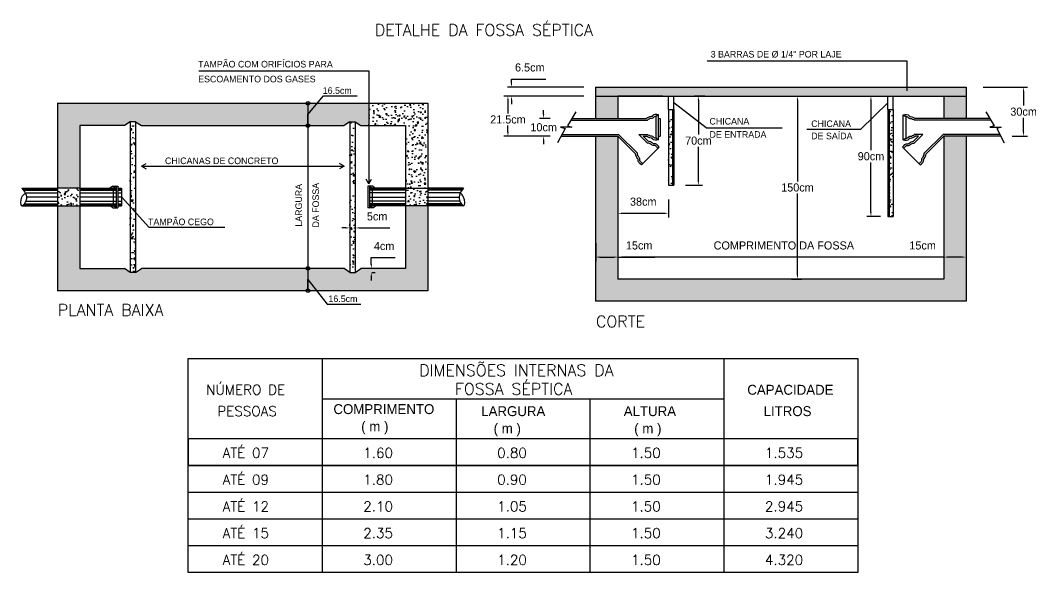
# Model space of a CAD drawing. Extents: x 2473.5 to 2536.7, y 2186.8 to 2225.
# Drawn here: x 2473.46 to 2483.49, y 2201.48 to 2206.93 of the extents above; entities that cross this region are included whole.
import ezdxf

# ---------------------------------------------------------------- set-up
doc = ezdxf.new("R2010")
doc.units = 0
doc.header["$LTSCALE"] = 7
doc.linetypes.add('DASHED', pattern=[0.75, 0.5, -0.25])
doc.layers.get('DEFPOINTS').update_dxf_attribs({"linetype": 'CONTINUOUS'})
for name, color, linetype in [('01', 1, 'CONTINUOUS'), ('02', 2, 'CONTINUOUS'), ('03', 3, 'CONTINUOUS'), ('04', 4, 'CONTINUOUS'), ('05', 5, 'CONTINUOUS'), ('COTAS', 1, 'CONTINUOUS')]:
    doc.layers.add(name, color=color, linetype=linetype)
doc.styles.add('ROMANS', font='romans.shx', dxfattribs={"height": 0.4})
doc.dimstyles.get("Standard").update_dxf_attribs({"dimtxt": 0.18, "dimasz": 0.18, "dimexe": 0.18, "dimexo": 0.0625, "dimgap": 0.09, "dimtad": 0, "dimtih": 1, "dimtoh": 1, "dimdec": 4, "dimzin": 0, "dimdsep": 46, "dimtxsty": 'Standard', "dimcen": 0.09, "dimadec": 0, "dimazin": 0, "dimtfac": 1, "dimtdec": 4, "dimtofl": 0, "dimtmove": 0, "dimatfit": 3, "dimfxl": 1, "dimtolj": 1, "dimtzin": 0, "dimarcsym": 0})
pattern_1 = [(50, (2478.04016, 2186.95941), (0.12626797, -0.011047), [0.01320316, -0.1452347]), (355, (2478.04016, 2186.95941), (-0.0244261, 0.1324175), [0.0105625, -0.1161878]), (100.4514, (2478.05069, 2186.95849), (0.101842, 0.1213704), [0.01122096, -0.1234305]), (46.1842, (2478.04016, 2186.99462), (0.1878793, -0.0291383), [0.0198047, -0.217852]), (96.6356, (2478.05582, 2186.99219), (0.16454, 0.1714857), [0.0168314, -0.1851457]), (351.1842, (2478.04016, 2186.99462), (0.1645398, 0.1714859), [0.0158438, -0.1742817]), (21, (2478.05777, 2186.98582), (0.10508075, -0.07087786), [0.01320316, -0.1452347]), (326, (2478.05777, 2186.98582), (0.0428337, 0.1276569), [0.0105625, -0.1161878]), (71.4514, (2478.06653, 2186.97991), (0.1479145, 0.0567789), [0.01122096, -0.1234305]), (37.5, (2478.040164, 2186.95941), (0.00214065, 0.05860332), [0, -0.11477943, 0, -0.1179482, 0, -0.11662787]), (7.5, (2478.040164, 2186.95941), (0.0463113, 0.06943305), [0, -0.06724807, 0, -0.1121388, 0, -0.04445062]), (327.5, (2478.000907, 2186.95941), (0.09397521, -0.00397061), [0, -0.04401052, 0, -0.13731282, 0, -0.18220354]), (317.5, (2477.9833, 2186.95941), (0.1026653, 0.0176227), [0, -0.05721367, 0, -0.0911898, 0, -0.12939092])]
pattern_2 = [(50, (2478.38548, 2187.1432), (0.12626797, -0.011047), [0.01320316, -0.1452347]), (355, (2478.38548, 2187.1432), (-0.0244261, 0.1324175), [0.0105625, -0.1161878]), (100.4514, (2478.396, 2187.14228), (0.101842, 0.1213704), [0.01122096, -0.1234305]), (46.1842, (2478.38548, 2187.1784), (0.1878793, -0.0291383), [0.0198047, -0.217852]), (96.6356, (2478.40114, 2187.17598), (0.16454, 0.1714857), [0.0168314, -0.1851457]), (351.1842, (2478.38548, 2187.1784), (0.1645398, 0.1714859), [0.0158438, -0.1742817]), (21, (2478.40309, 2187.1696), (0.10508075, -0.07087786), [0.01320316, -0.1452347]), (326, (2478.40309, 2187.1696), (0.0428337, 0.1276569), [0.0105625, -0.1161878]), (71.4514, (2478.41184, 2187.1637), (0.1479145, 0.0567789), [0.01122096, -0.1234305]), (37.5, (2478.385483, 2187.143197), (0.00214065, 0.05860332), [0, -0.11477943, 0, -0.1179482, 0, -0.11662787]), (7.5, (2478.385483, 2187.143197), (0.0463113, 0.06943305), [0, -0.06724807, 0, -0.1121388, 0, -0.04445062]), (327.5, (2478.346226, 2187.143197), (0.09397521, -0.00397061), [0, -0.04401052, 0, -0.13731282, 0, -0.18220354]), (317.5, (2478.32862, 2187.1432), (0.1026653, 0.0176227), [0, -0.05721367, 0, -0.0911898, 0, -0.12939092])]
pattern_3 = [(50, (2376.62564, 2293.21461), (0.12626797, -0.011047016), [0.01320316, -0.14523471]), (355, (2376.62564, 2293.21461), (-0.02442607, 0.13241746), [0.01056252, -0.11618777]), (100.4514, (2376.63617, 2293.21369), (0.10184199, 0.12137037), [0.01122096, -0.12343051]), (46.1842, (2376.62564, 2293.24982), (0.18787933, -0.02913831), [0.01980473, -0.21785206]), (96.6356, (2376.6413, 2293.2474), (0.16453996, 0.17148573), [0.01683143, -0.18514574]), (351.1842, (2376.62564, 2293.24982), (0.16453983, 0.17148586), [0.0158438, -0.17428165]), (21, (2376.64325, 2293.24102), (0.105080754, -0.07087786), [0.01320316, -0.14523471]), (326, (2376.64325, 2293.24102), (0.04283374, 0.12765692), [0.01056252, -0.11618777]), (71.4514, (2376.652, 2293.23511), (0.14791453, 0.05677894), [0.01122096, -0.12343051]), (37.5, (2376.625643, 2293.214613), (0.002140646, 0.058603324), [0, -0.11477943, 0, -0.11794819, 0, -0.116627873]), (7.5, (2376.62564, 2293.21461), (0.046311306, 0.069433055), [0, -0.06724807, 0, -0.1121388, 0, -0.044450623]), (327.5, (2376.586385, 2293.214613), (0.093975208, -0.003970606), [0, -0.04401052, 0, -0.137312816, 0, -0.182203544]), (317.5, (2376.56878, 2293.21461), (0.1026653, 0.01762269), [0, -0.057213673, 0, -0.091189793, 0, -0.129390923])]

# ---------------------------------------------------------------- blocks, each defined once
blk = doc.blocks.new('*D27')
at = {"layer": 'COTAS', "color": 240, "lineweight": -2}
for p, q in [((2479.352, 2204.732), (2479.352, 2204.554)), ((2482.565, 2204.732), (2482.565, 2204.554)), ((2482.525, 2204.594), (2479.392, 2204.594))]:
    blk.add_line(p, q, dxfattribs=at)
at = {"layer": 'COTAS', "color": 240}
for points in [[(2479.392, 2204.6), (2479.392, 2204.587), (2479.352, 2204.594)], [(2482.525, 2204.6), (2482.525, 2204.587), (2482.565, 2204.594)]]:
    blk.add_solid(points, dxfattribs=at)
at = {"layer": 'DEFPOINTS', "color": 0}
for p in [(2479.352, 2204.772), (2482.565, 2204.772), (2479.352, 2204.594)]:
    blk.add_point(p, dxfattribs=at)
at = {"layer": 'COTAS', "color": 2, "insert": (2480.958, 2204.708), "char_height": 0.08, "attachment_point": 5}
blk.add_mtext('\\A1;  COMPRIMENTO DA FOSSA', dxfattribs=at)
blk = doc.blocks.new('*D28')
at = {"layer": 'COTAS', "color": 240, "lineweight": -2}
for p, q in [((2481.063, 2206.182), (2481.162, 2206.182)), ((2481.122, 2206.142), (2481.122, 2205.34)), ((2481.122, 2204.417), (2481.122, 2205.22)), ((2481.063, 2204.377), (2481.162, 2204.377))]:
    blk.add_line(p, q, dxfattribs=at)
at = {"layer": 'COTAS', "color": 240}
for points in [[(2481.115, 2206.142), (2481.128, 2206.142), (2481.122, 2206.182)], [(2481.115, 2204.417), (2481.128, 2204.417), (2481.122, 2204.377)]]:
    blk.add_solid(points, dxfattribs=at)
at = {"layer": 'DEFPOINTS', "color": 0}
for p in [(2481.023, 2206.182), (2481.122, 2206.182), (2481.023, 2204.377)]:
    blk.add_point(p, dxfattribs=at)
at = {"layer": 'COTAS', "color": 2, "insert": (2481.122, 2205.28), "char_height": 0.08, "attachment_point": 5}
blk.add_mtext('\\A1;150cm', dxfattribs=at)
blk = doc.blocks.new('*D29')
at = {"layer": 'COTAS', "color": 240, "lineweight": -2}
for p, q in [((2479.016, 2206.182), (2478.227, 2206.182)), ((2478.267, 2206.142), (2478.267, 2206.011)), ((2478.267, 2205.826), (2478.267, 2205.891)), ((2478.593, 2205.786), (2478.227, 2205.786))]:
    blk.add_line(p, q, dxfattribs=at)
at = {"layer": 'COTAS', "color": 240}
for points in [[(2478.26, 2206.142), (2478.274, 2206.142), (2478.267, 2206.182)], [(2478.26, 2205.826), (2478.274, 2205.826), (2478.267, 2205.786)]]:
    blk.add_solid(points, dxfattribs=at)
at = {"layer": 'DEFPOINTS', "color": 0}
for p in [(2479.056, 2206.182), (2478.267, 2205.786), (2478.633, 2205.786)]:
    blk.add_point(p, dxfattribs=at)
at = {"layer": 'COTAS', "color": 2, "insert": (2478.267, 2205.951), "char_height": 0.08, "attachment_point": 5}
blk.add_mtext('\\A1;21.5cm', dxfattribs=at)
blk = doc.blocks.new('*D30')
at = {"layer": 'COTAS', "color": 240, "lineweight": -2}
for p, q in [((2478.683, 2205.962), (2478.579, 2205.962)), ((2478.619, 2206.002), (2478.619, 2206.042)), ((2478.683, 2205.786), (2478.579, 2205.786)), ((2478.619, 2205.746), (2478.619, 2205.706))]:
    blk.add_line(p, q, dxfattribs=at)
at = {"layer": 'COTAS', "color": 240}
for points in [[(2478.612, 2206.002), (2478.625, 2206.002), (2478.619, 2205.962)], [(2478.612, 2205.746), (2478.625, 2205.746), (2478.619, 2205.786)]]:
    blk.add_solid(points, dxfattribs=at)
at = {"layer": 'DEFPOINTS', "color": 0}
for p in [(2478.723, 2205.962), (2478.619, 2205.786), (2478.723, 2205.786)]:
    blk.add_point(p, dxfattribs=at)
at = {"layer": 'COTAS', "color": 2, "insert": (2478.619, 2205.874), "char_height": 0.08, "attachment_point": 5}
blk.add_mtext('\\A1;10cm', dxfattribs=at)
blk = doc.blocks.new('*D31')
at = {"layer": 'COTAS', "color": 240, "lineweight": -2}
for p, q in [((2479.016, 2206.27), (2478.262, 2206.27)), ((2478.302, 2206.31), (2478.302, 2206.35)), ((2478.302, 2206.35), (2478.642, 2206.35)), ((2478.967, 2206.182), (2478.262, 2206.182)), ((2478.302, 2206.142), (2478.302, 2206.102))]:
    blk.add_line(p, q, dxfattribs=at)
at = {"layer": 'COTAS', "color": 240}
for points in [[(2478.295, 2206.31), (2478.308, 2206.31), (2478.302, 2206.27)], [(2478.295, 2206.142), (2478.308, 2206.142), (2478.302, 2206.182)]]:
    blk.add_solid(points, dxfattribs=at)
at = {"layer": 'DEFPOINTS', "color": 0}
for p in [(2479.056, 2206.27), (2478.302, 2206.182), (2479.007, 2206.182)]:
    blk.add_point(p, dxfattribs=at)
at = {"layer": 'COTAS', "color": 2, "insert": (2478.482, 2206.464), "char_height": 0.08, "attachment_point": 5}
blk.add_mtext('\\A1;6.5cm', dxfattribs=at)
blk = doc.blocks.new('*D32')
at = {"layer": 'COTAS', "color": 240, "lineweight": -2}
for p, q in [((2480.208, 2206.182), (2480.105, 2206.182)), ((2480.145, 2206.142), (2480.145, 2205.802)), ((2480.145, 2205.342), (2480.145, 2205.682)), ((2480.019, 2205.302), (2480.185, 2205.302))]:
    blk.add_line(p, q, dxfattribs=at)
at = {"layer": 'COTAS', "color": 240}
for points in [[(2480.138, 2206.142), (2480.151, 2206.142), (2480.145, 2206.182)], [(2480.138, 2205.342), (2480.151, 2205.342), (2480.145, 2205.302)]]:
    blk.add_solid(points, dxfattribs=at)
at = {"layer": 'DEFPOINTS', "color": 0}
for p in [(2480.248, 2206.182), (2479.979, 2205.302), (2480.145, 2205.302)]:
    blk.add_point(p, dxfattribs=at)
at = {"layer": 'COTAS', "color": 2, "insert": (2480.145, 2205.742), "char_height": 0.08, "attachment_point": 5}
blk.add_mtext('\\A1;70cm', dxfattribs=at)
blk = doc.blocks.new('*D33')
at = {"layer": 'COTAS', "color": 240, "lineweight": -2}
for p, q in [((2479.352, 2205.163), (2479.352, 2204.985)), ((2479.849, 2205.163), (2479.849, 2204.985)), ((2479.809, 2205.025), (2479.392, 2205.025))]:
    blk.add_line(p, q, dxfattribs=at)
at = {"layer": 'COTAS', "color": 240}
for points in [[(2479.392, 2205.032), (2479.392, 2205.019), (2479.352, 2205.025)], [(2479.809, 2205.032), (2479.809, 2205.019), (2479.849, 2205.025)]]:
    blk.add_solid(points, dxfattribs=at)
at = {"layer": 'DEFPOINTS', "color": 0}
for p in [(2479.352, 2205.203), (2479.849, 2205.203), (2479.352, 2205.025)]:
    blk.add_point(p, dxfattribs=at)
at = {"layer": 'COTAS', "color": 2, "insert": (2479.601, 2205.14), "char_height": 0.08, "attachment_point": 5}
blk.add_mtext('\\A1;38cm', dxfattribs=at)
blk = doc.blocks.new('*D34')
at = {"layer": 'COTAS', "color": 240, "lineweight": -2}
for p, q in [((2481.783, 2206.182), (2481.887, 2206.182)), ((2481.847, 2206.142), (2481.847, 2205.648)), ((2481.847, 2205.034), (2481.847, 2205.528)), ((2481.94, 2204.994), (2481.807, 2204.994))]:
    blk.add_line(p, q, dxfattribs=at)
at = {"layer": 'COTAS', "color": 240}
for points in [[(2481.84, 2206.142), (2481.853, 2206.142), (2481.847, 2206.182)], [(2481.84, 2205.034), (2481.853, 2205.034), (2481.847, 2204.994)]]:
    blk.add_solid(points, dxfattribs=at)
at = {"layer": 'DEFPOINTS', "color": 0}
for p in [(2481.743, 2206.182), (2481.847, 2204.994), (2481.98, 2204.994)]:
    blk.add_point(p, dxfattribs=at)
at = {"layer": 'COTAS', "color": 2, "insert": (2481.847, 2205.588), "char_height": 0.08, "attachment_point": 5}
blk.add_mtext('\\A1;90cm', dxfattribs=at)
blk = doc.blocks.new('*D35')
at = {"layer": 'COTAS', "color": 240, "lineweight": -2}
for p, q in [((2482.565, 2204.732), (2482.565, 2204.554)), ((2482.785, 2204.732), (2482.785, 2204.554)), ((2482.565, 2204.594), (2482.203, 2204.594)), ((2482.745, 2204.594), (2482.605, 2204.594))]:
    blk.add_line(p, q, dxfattribs=at)
at = {"layer": 'COTAS', "color": 240}
for points in [[(2482.605, 2204.6), (2482.605, 2204.587), (2482.565, 2204.594)], [(2482.745, 2204.6), (2482.745, 2204.587), (2482.785, 2204.594)]]:
    blk.add_solid(points, dxfattribs=at)
at = {"layer": 'DEFPOINTS', "color": 0}
for p in [(2482.565, 2204.772), (2482.785, 2204.772), (2482.565, 2204.594)]:
    blk.add_point(p, dxfattribs=at)
at = {"layer": 'COTAS', "color": 2, "insert": (2482.356, 2204.708), "char_height": 0.08, "attachment_point": 5}
blk.add_mtext('\\A1;15cm', dxfattribs=at)
blk = doc.blocks.new('*D36')
at = {"layer": 'COTAS', "color": 240, "lineweight": -2}
for p, q in [((2476.919, 2204.522), (2476.919, 2204.588)), ((2476.919, 2204.588), (2477.153, 2204.588)), ((2476.9, 2204.482), (2476.879, 2204.482)), ((2476.919, 2204.403), (2476.919, 2204.363)), ((2476.924, 2204.443), (2476.959, 2204.443))]:
    blk.add_line(p, q, dxfattribs=at)
at = {"layer": 'COTAS', "color": 240}
for points in [[(2476.913, 2204.522), (2476.926, 2204.522), (2476.919, 2204.482)], [(2476.913, 2204.403), (2476.926, 2204.403), (2476.919, 2204.443)]]:
    blk.add_solid(points, dxfattribs=at)
at = {"layer": 'DEFPOINTS', "color": 0}
for p in [(2476.94, 2204.482), (2476.884, 2204.443), (2476.919, 2204.443)]:
    blk.add_point(p, dxfattribs=at)
at = {"layer": 'COTAS', "color": 2, "insert": (2477.046, 2204.702), "char_height": 0.08, "attachment_point": 5}
blk.add_mtext('\\A1;4cm', dxfattribs=at)
blk = doc.blocks.new('*D37')
at = {"layer": 'COTAS', "color": 240, "lineweight": -2}
for p, q in [((2476.668, 2204.881), (2476.628, 2204.881)), ((2476.708, 2204.901), (2476.708, 2204.921)), ((2476.761, 2204.901), (2476.761, 2204.921)), ((2476.801, 2204.881), (2477.103, 2204.881))]:
    blk.add_line(p, q, dxfattribs=at)
at = {"layer": 'COTAS', "color": 240}
for points in [[(2476.668, 2204.888), (2476.668, 2204.875), (2476.708, 2204.881)], [(2476.801, 2204.888), (2476.801, 2204.875), (2476.761, 2204.881)]]:
    blk.add_solid(points, dxfattribs=at)
at = {"layer": 'DEFPOINTS', "color": 0}
for p in [(2476.708, 2204.861), (2476.761, 2204.881), (2476.761, 2204.861)]:
    blk.add_point(p, dxfattribs=at)
at = {"layer": 'COTAS', "color": 2, "insert": (2476.977, 2204.995), "char_height": 0.08, "attachment_point": 5}
blk.add_mtext('\\A1;5cm', dxfattribs=at)
blk = doc.blocks.new('*D38')
at = {"layer": 'COTAS', "color": 240, "lineweight": -2}
for p, q in [((2482.953, 2206.27), (2483.392, 2206.27)), ((2483.352, 2206.23), (2483.352, 2206.088)), ((2483.352, 2205.826), (2483.352, 2205.968)), ((2483.24, 2205.786), (2483.392, 2205.786))]:
    blk.add_line(p, q, dxfattribs=at)
at = {"layer": 'COTAS', "color": 240}
for points in [[(2483.345, 2206.23), (2483.358, 2206.23), (2483.352, 2206.27)], [(2483.345, 2205.826), (2483.358, 2205.826), (2483.352, 2205.786)]]:
    blk.add_solid(points, dxfattribs=at)
at = {"layer": 'DEFPOINTS', "color": 0}
for p in [(2482.913, 2206.27), (2483.2, 2205.786), (2483.352, 2205.786)]:
    blk.add_point(p, dxfattribs=at)
at = {"layer": 'COTAS', "color": 2, "insert": (2483.352, 2206.028), "char_height": 0.08, "attachment_point": 5}
blk.add_mtext('\\A1;30cm', dxfattribs=at)
blk = doc.blocks.new('*D39')
at = {"layer": 'COTAS', "color": 240, "lineweight": -2}
for p, q in [((2479.132, 2204.732), (2479.132, 2204.554)), ((2479.352, 2204.732), (2479.352, 2204.554)), ((2479.172, 2204.594), (2479.312, 2204.594)), ((2479.352, 2204.594), (2479.714, 2204.594))]:
    blk.add_line(p, q, dxfattribs=at)
at = {"layer": 'COTAS', "color": 240}
for points in [[(2479.172, 2204.6), (2479.172, 2204.587), (2479.132, 2204.594)], [(2479.312, 2204.6), (2479.312, 2204.587), (2479.352, 2204.594)]]:
    blk.add_solid(points, dxfattribs=at)
at = {"layer": 'DEFPOINTS', "color": 0}
for p in [(2479.132, 2204.772), (2479.352, 2204.772), (2479.352, 2204.594)]:
    blk.add_point(p, dxfattribs=at)
at = {"layer": 'COTAS', "color": 2, "insert": (2479.561, 2204.708), "char_height": 0.08, "attachment_point": 5}
blk.add_mtext('\\A1;15cm', dxfattribs=at)

msp = doc.modelspace()

# ---------------------------------------------------------------- hatches: boundary and pattern name
at = {"layer": '02'}
h = msp.add_hatch(dxfattribs=at)
h.set_pattern_fill('AR-CONC', color=256, scale=0.017604, style=0)
h.set_pattern_definition(pattern_1)
h.paths.add_polyline_path([(2479.1319, 2206.26982), (2479.1319, 2206.1818), (2482.78477, 2206.1818), (2482.78477, 2206.26982)])
h = msp.add_hatch(dxfattribs=at)
h.set_pattern_fill('AR-CONC', color=256, scale=0.017604, style=0)
h.set_pattern_definition(pattern_1)
h.paths.add_polyline_path([(2479.35195, 2205.78503), (2479.35127, 2205.78571), (2479.1319, 2205.78571), (2479.1319, 2204.15732), (2482.78477, 2204.15732), (2482.78477, 2205.78571), (2482.5654, 2205.78571), (2482.56472, 2205.78503), (2482.56472, 2204.37737), (2479.35195, 2204.37737)])
h.paths.add_polyline_path([(2479.1319, 2206.1818), (2479.1319, 2205.96175), (2479.35195, 2205.96175), (2479.35195, 2206.1818)])
h.paths.add_polyline_path([(2482.78477, 2205.96175), (2482.78477, 2206.1818), (2482.56472, 2206.1818), (2482.56472, 2205.96175)])
h = msp.add_hatch(dxfattribs=at)
h.set_pattern_fill('AR-CONC', color=256, scale=0.017604, style=0)
h.set_pattern_definition(pattern_2)
h.paths.add_polyline_path([(2476.65141, 2205.89051), (2476.70777, 2205.92955), (2476.76058, 2205.92955), (2476.81694, 2205.89051), (2476.89366, 2205.89051), (2476.89366, 2206.11057), (2473.82508, 2206.11057), (2473.82508, 2205.27437), (2474.04513, 2205.27437), (2474.04513, 2205.89051), (2474.4861, 2205.89051), (2474.54245, 2205.92955), (2474.59526, 2205.92955), (2474.65162, 2205.89051)])
h.paths.add_polyline_path([(2476.26627, 2205.59376), (2476.26627, 2205.95758), (2476.3719, 2205.95758), (2476.3719, 2205.59376)], flags=25)
h = msp.add_hatch(dxfattribs=at)
h.set_pattern_fill('AR-CONC', color=256, scale=0.017604, style=0)
h.set_pattern_definition(pattern_3)
h.paths.add_polyline_path([(2477.47795, 2206.11057), (2476.89366, 2206.11057), (2476.89366, 2205.89051), (2477.2579, 2205.89051), (2477.2579, 2205.27437), (2477.47795, 2205.27437)])
h.paths.add_polyline_path([(2477.2579, 2205.27437), (2477.2579, 2205.09832), (2477.47795, 2205.09832), (2477.47795, 2205.27437)])
h = msp.add_hatch(dxfattribs=at)
h.set_pattern_fill('AR-CONC', color=256, scale=0.017604, style=0)
h.set_pattern_definition(pattern_1)
h.paths.add_polyline_path([(2482.0674, 2206.04977), (2482.02779, 2206.04977), (2482.02779, 2204.99352), (2482.0674, 2204.99352)])
h = msp.add_hatch(dxfattribs=at)
h.set_pattern_fill('AR-CONC', color=256, scale=0.017604, style=0)
h.set_pattern_definition(pattern_2)
h.paths.add_polyline_path([(2474.04513, 2205.27437), (2473.82508, 2205.27437), (2473.82508, 2205.09832), (2474.04513, 2205.09832)])
h = msp.add_hatch(dxfattribs=at)
h.set_pattern_fill('AR-CONC', color=256, scale=0.017604, style=0)
h.set_pattern_definition(pattern_2)
h.paths.add_polyline_path([(2474.65162, 2204.48218), (2474.59526, 2204.44314), (2474.54245, 2204.44314), (2474.4861, 2204.48218), (2474.04513, 2204.48218), (2474.04513, 2205.09832), (2473.82508, 2205.09832), (2473.82508, 2204.26212), (2477.47795, 2204.26212), (2477.47795, 2205.09832), (2477.2579, 2205.09832), (2477.2579, 2204.48218), (2476.81694, 2204.48218), (2476.76058, 2204.44314), (2476.70777, 2204.44314), (2476.65141, 2204.48218)])
at = {"layer": '03'}
h = msp.add_hatch(dxfattribs=at)
h.set_pattern_fill('AR-CONC', color=256, scale=0.017604, style=0)
h.set_pattern_definition([(50, (2381.93246, 2296.08802), (0.12626797, -0.011047016), [0.01320316, -0.14523471]), (355, (2381.93246, 2296.08802), (-0.02442607, 0.13241746), [0.01056252, -0.11618777]), (100.4514, (2381.94298, 2296.0871), (0.10184199, 0.12137037), [0.01122096, -0.12343051]), (46.1842, (2381.93246, 2296.12322), (0.18787933, -0.02913831), [0.01980473, -0.21785206]), (96.6356, (2381.94812, 2296.1208), (0.16453996, 0.17148573), [0.01683143, -0.18514574]), (351.1842, (2381.93246, 2296.12322), (0.16453983, 0.17148586), [0.0158438, -0.17428165]), (21, (2381.95006, 2296.11442), (0.105080754, -0.07087786), [0.01320316, -0.14523471]), (326, (2381.95006, 2296.11442), (0.04283374, 0.12765692), [0.01056252, -0.11618777]), (71.4514, (2381.95882, 2296.10852), (0.14791453, 0.05677894), [0.01122096, -0.12343051]), (37.5, (2381.93246, 2296.088016), (0.002140646, 0.058603324), [0, -0.11477943, 0, -0.11794819, 0, -0.116627873]), (7.5, (2381.93246, 2296.088016), (0.046311306, 0.069433055), [0, -0.06724807, 0, -0.1121388, 0, -0.044450623]), (327.5, (2381.893203, 2296.088016), (0.093975208, -0.003970606), [0, -0.04401052, 0, -0.137312816, 0, -0.182203544]), (317.5, (2381.8756, 2296.088016), (0.1026653, 0.01762269), [0, -0.057213673, 0, -0.091189793, 0, -0.12939092])])
h.paths.add_polyline_path([(2479.88888, 2206.04977), (2479.84927, 2206.04977), (2479.84927, 2205.30159), (2479.88888, 2205.30159)])
h = msp.add_hatch(dxfattribs=at)
h.set_pattern_fill('AR-CONC', color=256, scale=0.017604, style=0)
h.set_pattern_definition([(50, (2369.29285, 2286.84098), (0.12626797, -0.011047016), [0.01320316, -0.14523471]), (355, (2369.29285, 2286.84098), (-0.02442607, 0.13241746), [0.01056252, -0.11618777]), (100.4514, (2369.30337, 2286.84006), (0.10184199, 0.12137037), [0.01122096, -0.12343051]), (46.1842, (2369.29285, 2286.87619), (0.18787933, -0.02913831), [0.01980473, -0.21785206]), (96.6356, (2369.3085, 2286.87376), (0.16453996, 0.17148573), [0.01683143, -0.18514574]), (351.1842, (2369.29285, 2286.8762), (0.16453983, 0.17148586), [0.0158438, -0.17428165]), (21, (2369.31045, 2286.86739), (0.105080754, -0.07087786), [0.01320316, -0.14523471]), (326, (2369.31045, 2286.86739), (0.04283374, 0.12765692), [0.01056252, -0.11618777]), (71.4514, (2369.31921, 2286.86148), (0.14791453, 0.05677894), [0.01122096, -0.12343051]), (37.5, (2369.29285, 2286.84098), (0.002140646, 0.058603324), [0, -0.11477943, 0, -0.11794819, 0, -0.116627873]), (7.5, (2369.29285, 2286.84098), (0.046311306, 0.069433055), [0, -0.06724807, 0, -0.1121388, 0, -0.044450623]), (327.5, (2369.25359, 2286.84098), (0.093975208, -0.003970606), [0, -0.04401052, 0, -0.137312816, 0, -0.182203544]), (317.5, (2369.23599, 2286.84098), (0.1026653, 0.01762269), [0, -0.057213673, 0, -0.091189793, 0, -0.129390923])])
h.paths.add_polyline_path([(2474.59526, 2205.92955), (2474.54245, 2205.92955), (2474.54245, 2205.09139), (2474.59526, 2205.03249)])
h.paths.add_polyline_path([(2476.76058, 2205.92955), (2476.70777, 2205.92955), (2476.70777, 2204.44314), (2476.76058, 2204.44314)])
h = msp.add_hatch(dxfattribs=at)
h.set_pattern_fill('AR-CONC', color=256, scale=0.017604, style=0)
h.set_pattern_definition(pattern_3)
h.paths.add_polyline_path([(2474.54245, 2204.44314), (2474.59526, 2204.44314), (2474.59526, 2205.03249), (2474.54245, 2205.09139)])

# ---------------------------------------------------------------- linework, layer by layer
at = {"layer": '01'}
for p, q in [((2476.29418, 2206.11057), (2476.29418, 2205.89051)), ((2476.29418, 2206.11057), (2476.29418, 2206.00054)), ((2476.29418, 2205.89051), (2476.29418, 2206.00054)), ((2473.48002, 2205.26556), (2473.82508, 2205.26556)), ((2474.04513, 2205.26556), (2474.40162, 2205.26556)), ((2474.41922, 2205.26556), (2474.45443, 2205.26556)), ((2477.2579, 2205.26556), (2476.90142, 2205.26556)), ((2477.82301, 2205.26556), (2477.47795, 2205.26556)), ((2473.48952, 2205.25322), (2473.82508, 2205.25322)), ((2473.50684, 2205.22627), (2473.82508, 2205.22627)), ((2473.82508, 2205.18635), (2473.51858, 2205.18635)), ((2473.82508, 2205.18635), (2473.51858, 2205.18635)), ((2474.04513, 2205.25322), (2474.40162, 2205.25322)), ((2474.04513, 2205.22627), (2474.40162, 2205.22627)), ((2474.37521, 2205.18635), (2474.04513, 2205.18635)), ((2474.40162, 2205.18635), (2474.04513, 2205.18635)), ((2474.41922, 2205.25322), (2474.45443, 2205.25322)), ((2474.41922, 2205.22627), (2474.45443, 2205.22627)), ((2474.45443, 2205.18635), (2474.41922, 2205.18635)), ((2474.45443, 2205.18635), (2474.41922, 2205.18635)), ((2477.2579, 2205.25322), (2476.90142, 2205.25322)), ((2477.2579, 2205.22627), (2476.90142, 2205.22627)), ((2476.90142, 2205.18635), (2477.2579, 2205.18635)), ((2476.92782, 2205.18635), (2477.2579, 2205.18635)), ((2477.81351, 2205.25322), (2477.47795, 2205.25322)), ((2477.7962, 2205.22627), (2477.47795, 2205.22627)), ((2477.47795, 2205.18635), (2477.78445, 2205.18635)), ((2477.47795, 2205.18635), (2477.78445, 2205.18635)), ((2473.48819, 2205.10713), (2473.82508, 2205.10713)), ((2473.49773, 2205.11947), (2473.82508, 2205.11947)), ((2473.51165, 2205.14643), (2473.82508, 2205.14643)), ((2474.04513, 2205.14643), (2474.40162, 2205.14643)), ((2474.04513, 2205.11947), (2474.40162, 2205.11947)), ((2474.04513, 2205.10713), (2474.40162, 2205.10713)), ((2474.41922, 2205.14643), (2474.45443, 2205.14643)), ((2474.41922, 2205.11947), (2474.45443, 2205.11947)), ((2474.41922, 2205.10713), (2474.45443, 2205.10713)), ((2477.2579, 2205.14643), (2476.90142, 2205.14643)), ((2477.2579, 2205.11947), (2476.90142, 2205.11947)), ((2477.2579, 2205.10713), (2476.90142, 2205.10713)), ((2477.79138, 2205.14643), (2477.47795, 2205.14643)), ((2477.8053, 2205.11947), (2477.47795, 2205.11947)), ((2477.81484, 2205.10713), (2477.47795, 2205.10713)), ((2476.29418, 2204.48218), (2476.29418, 2204.37215)), ((2476.29418, 2204.48218), (2476.29418, 2204.26212)), ((2476.29418, 2204.26212), (2476.29418, 2204.37215)), ((2476.29418, 2204.37215), (2476.48403, 2204.12895)), ((2476.48403, 2204.12895), (2476.81526, 2204.12895)), ((2475.11465, 2203.593), (2481.71623, 2203.593)), ((2475.11465, 2201.4805), (2475.11465, 2203.593)), ((2476.43496, 2203.593), (2476.43496, 2201.4805)), ((2480.39591, 2203.593), (2480.39591, 2201.4805)), ((2481.71623, 2203.593), (2481.71623, 2201.4805)), ((2476.43496, 2203.19691), (2480.39591, 2203.19691)), ((2477.75528, 2203.19691), (2477.75528, 2201.4805)), ((2479.07559, 2203.19691), (2479.07559, 2201.4805)), ((2481.71623, 2202.80081), (2475.11465, 2202.80081)), ((2481.71623, 2202.53675), (2475.11465, 2202.53675)), ((2481.71623, 2202.27269), (2475.11465, 2202.27269)), ((2481.71623, 2202.00863), (2475.11465, 2202.00863)), ((2481.71623, 2201.74456), (2475.11465, 2201.74456)), ((2481.71623, 2201.4805), (2475.11465, 2201.4805))]:
    msp.add_line(p, q, dxfattribs=at)
at = {"layer": '01', "linetype": 'DASHED', "ltscale": 0.4}
for p, q in [((2474.04513, 2205.27437), (2473.82508, 2205.27437)), ((2477.2579, 2205.27437), (2477.47795, 2205.27437)), ((2473.82508, 2205.09832), (2474.04513, 2205.09832)), ((2477.47795, 2205.09832), (2477.2579, 2205.09832))]:
    msp.add_line(p, q, dxfattribs=at)
at = {"layer": '01'}
for centre in [(2476.29418, 2206.11057), (2476.29418, 2205.89051), (2476.29418, 2204.48218), (2476.29418, 2204.26212)]:
    msp.add_circle(centre, 0.0176, dxfattribs=at)
at = {"layer": '02'}
for p, q in [((2478.93608, 2206.02499), (2478.8557, 2205.88984)), ((2478.89827, 2205.96175), (2479.63337, 2205.96175)), ((2479.75245, 2205.99696), (2479.72606, 2205.97959)), ((2479.72606, 2205.97959), (2479.72635, 2205.7679)), ((2479.75245, 2205.75053), (2479.75245, 2205.99696)), ((2479.75245, 2205.96175), (2479.76935, 2205.96175)), ((2479.76935, 2205.96175), (2479.76935, 2205.78571)), ((2479.90208, 2206.04977), (2479.90208, 2205.30159)), ((2482.01459, 2206.04977), (2482.01459, 2204.99352)), ((2482.16422, 2205.99696), (2482.19061, 2205.97959)), ((2482.16422, 2205.75053), (2482.16422, 2205.99696)), ((2482.19061, 2205.97959), (2482.19032, 2205.7679)), ((2483.0184, 2205.96175), (2482.2833, 2205.96175)), ((2482.98058, 2206.02499), (2483.06096, 2205.88984)), ((2478.82959, 2205.86096), (2478.75458, 2205.72105)), ((2478.89658, 2205.87505), (2478.78575, 2205.87505)), ((2478.78575, 2205.87505), (2478.82959, 2205.86096)), ((2478.8557, 2205.88984), (2478.89658, 2205.87505)), ((2478.88774, 2205.94415), (2479.64216, 2205.94415)), ((2483.02892, 2205.94415), (2482.27451, 2205.94415)), ((2483.06096, 2205.88984), (2483.02008, 2205.87505)), ((2483.02008, 2205.87505), (2483.13092, 2205.87505)), ((2483.13092, 2205.87505), (2483.08707, 2205.86096)), ((2483.08707, 2205.86096), (2483.16209, 2205.72105)), ((2478.78925, 2205.78571), (2479.35127, 2205.78571)), ((2478.79869, 2205.80331), (2479.35856, 2205.80331)), ((2479.35127, 2205.78571), (2479.52493, 2205.61216)), ((2479.35856, 2205.80331), (2479.54349, 2205.61849)), ((2479.55815, 2205.80331), (2479.64218, 2205.80331)), ((2479.55815, 2205.80331), (2479.64263, 2205.7186)), ((2479.60057, 2205.78571), (2479.6337, 2205.78571)), ((2479.60057, 2205.78571), (2479.64899, 2205.73715)), ((2479.75245, 2205.75053), (2479.72606, 2205.7679)), ((2479.75245, 2205.78571), (2479.76935, 2205.78571)), ((2482.16422, 2205.75053), (2482.19061, 2205.7679)), ((2482.3161, 2205.78571), (2482.26768, 2205.73715)), ((2482.35852, 2205.80331), (2482.27404, 2205.7186)), ((2482.35852, 2205.80331), (2482.27449, 2205.80331)), ((2482.3161, 2205.78571), (2482.28296, 2205.78571)), ((2482.55811, 2205.80331), (2482.37318, 2205.61849)), ((2482.5654, 2205.78571), (2482.39174, 2205.61216)), ((2483.11798, 2205.80331), (2482.55811, 2205.80331)), ((2483.12742, 2205.78571), (2482.5654, 2205.78571)), ((2479.7579, 2205.6779), (2479.58387, 2205.50339)), ((2482.15876, 2205.6779), (2482.3328, 2205.50339)), ((2473.473, 2205.27437), (2473.82508, 2205.27437)), ((2474.04513, 2205.27437), (2474.40162, 2205.27437)), ((2474.36882, 2205.29197), (2474.34208, 2205.27437)), ((2474.36882, 2205.29197), (2474.40162, 2205.29197)), ((2474.40162, 2205.29197), (2474.37488, 2205.27437)), ((2474.37521, 2205.27437), (2474.37521, 2205.09832)), ((2474.40162, 2205.29197), (2474.41922, 2205.29197)), ((2474.40162, 2205.29197), (2474.40162, 2205.08072)), ((2474.41922, 2205.29197), (2474.41922, 2205.08072)), ((2474.41922, 2205.27437), (2474.45443, 2205.27437)), ((2474.45443, 2205.27437), (2474.45443, 2205.09832)), ((2476.88381, 2205.29197), (2476.88381, 2205.08072)), ((2476.90142, 2205.29197), (2476.88381, 2205.29197)), ((2476.90142, 2205.29197), (2476.90142, 2205.08072)), ((2476.90142, 2205.29197), (2476.92815, 2205.27437)), ((2476.93421, 2205.29197), (2476.90142, 2205.29197)), ((2477.2579, 2205.27437), (2476.90142, 2205.27437)), ((2476.92782, 2205.27437), (2476.92782, 2205.09832)), ((2476.93421, 2205.29197), (2476.96095, 2205.27437)), ((2477.83004, 2205.27437), (2477.47795, 2205.27437)), ((2473.473, 2205.09832), (2473.82508, 2205.09832)), ((2474.04513, 2205.09832), (2474.40162, 2205.09832)), ((2474.36882, 2205.08072), (2474.34208, 2205.09832)), ((2474.36882, 2205.08072), (2474.40162, 2205.08072)), ((2474.40162, 2205.08072), (2474.37488, 2205.09832)), ((2474.40162, 2205.08072), (2474.41922, 2205.08072)), ((2474.41922, 2205.09832), (2474.45443, 2205.09832)), ((2476.90142, 2205.08072), (2476.88381, 2205.08072)), ((2476.90142, 2205.08072), (2476.92815, 2205.09832)), ((2477.2579, 2205.09832), (2476.90142, 2205.09832)), ((2476.93421, 2205.08072), (2476.90142, 2205.08072)), ((2476.93421, 2205.08072), (2476.96095, 2205.09832)), ((2477.83004, 2205.09832), (2477.47795, 2205.09832))]:
    msp.add_line(p, q, dxfattribs=at)
for points in [[(2479.75245, 2205.99696), (2479.693, 2205.98608), (2479.68923, 2205.98101), (2479.68001, 2205.97916), (2479.63337, 2205.96175)], [(2482.16422, 2205.99696), (2482.22367, 2205.98608), (2482.22743, 2205.98101), (2482.23666, 2205.97916), (2482.2833, 2205.96175)], [(2479.75245, 2205.75053), (2479.693, 2205.76141), (2479.68923, 2205.76649), (2479.68001, 2205.76833), (2479.63337, 2205.78574)], [(2482.16422, 2205.75053), (2482.22367, 2205.76141), (2482.22743, 2205.76649), (2482.23666, 2205.76833), (2482.2833, 2205.78574)], [(2479.7579, 2205.6779), (2479.70818, 2205.71224), (2479.70193, 2205.71132), (2479.6941, 2205.71653), (2479.64881, 2205.7372)], [(2482.15876, 2205.6779), (2482.20849, 2205.71224), (2482.21474, 2205.71132), (2482.22257, 2205.71653), (2482.26786, 2205.7372)], [(2479.58406, 2205.50317), (2479.54977, 2205.55294), (2479.55071, 2205.55919), (2479.5455, 2205.56702), (2479.52488, 2205.61233)], [(2482.33261, 2205.50317), (2482.36689, 2205.55294), (2482.36596, 2205.55919), (2482.37117, 2205.56702), (2482.39179, 2205.61233)], [(2473.473, 2205.27437), (2473.51467, 2205.15514), (2473.473, 2205.09832), (2473.473, 2205.18635), (2473.50781, 2205.22431)], [(2477.83004, 2205.27437), (2477.78836, 2205.15514), (2477.83004, 2205.09832), (2477.83004, 2205.18635), (2477.79522, 2205.22431)]]:
    msp.add_spline(points, degree=3, dxfattribs=at)
for points, knots in [([(2479.72606, 2205.97948), (2479.72606, 2205.97948), (2479.72606, 2205.97948), (2479.71067, 2205.97911), (2479.70945, 2205.97885), (2479.70768, 2205.97641), (2479.70749, 2205.97468), (2479.69856, 2205.96502), (2479.69008, 2205.96227), (2479.68199, 2205.96147), (2479.68049, 2205.96159), (2479.67543, 2205.96112), (2479.6722, 2205.96045), (2479.66241, 2205.95749), (2479.65575, 2205.95418), (2479.64643, 2205.94895), (2479.64432, 2205.94774), (2479.64216, 2205.94415)], [0, 0, 0, 0, 0.0232976055, 0.0232976055, 0.0334311991, 0.0334311991, 0.0372132245, 0.0372132245, 0.0409952499, 0.0409952499, 0.0447772752, 0.0447772752, 0.0522787725, 0.0522787725, 0.067281767, 0.067281767, 0.0715399952, 0.0715399952, 0.0715399952, 0.0715399952]), ([(2482.1906, 2205.97948), (2482.1906, 2205.97948), (2482.1906, 2205.97948), (2482.20599, 2205.97911), (2482.20722, 2205.97885), (2482.20899, 2205.97641), (2482.20918, 2205.97468), (2482.21811, 2205.96502), (2482.22659, 2205.96227), (2482.23467, 2205.96147), (2482.23617, 2205.96159), (2482.24124, 2205.96112), (2482.24447, 2205.96045), (2482.25426, 2205.95749), (2482.26092, 2205.95418), (2482.27024, 2205.94895), (2482.27235, 2205.94774), (2482.27451, 2205.94415)], [0, 0, 0, 0, 0.0232976055, 0.0232976055, 0.0334311991, 0.0334311991, 0.0372132245, 0.0372132245, 0.0409952499, 0.0409952499, 0.0447772752, 0.0447772752, 0.0522787725, 0.0522787725, 0.067281767, 0.067281767, 0.0715399952, 0.0715399952, 0.0715399952, 0.0715399952]), ([(2479.72606, 2205.76801), (2479.72606, 2205.76801), (2479.72606, 2205.76801), (2479.71067, 2205.76838), (2479.70945, 2205.76864), (2479.70768, 2205.77108), (2479.70749, 2205.77282), (2479.69856, 2205.78247), (2479.69008, 2205.78522), (2479.68199, 2205.78602), (2479.68049, 2205.7859), (2479.67543, 2205.78637), (2479.6722, 2205.78704), (2479.66241, 2205.79), (2479.65575, 2205.79331), (2479.64643, 2205.79853), (2479.64433, 2205.79974), (2479.64218, 2205.80331)], [0, 0, 0, 0, 0.0232976055, 0.0232976055, 0.0334311991, 0.0334311991, 0.0372132245, 0.0372132245, 0.0409952499, 0.0409952499, 0.0447772752, 0.0447772752, 0.0522787725, 0.0522787725, 0.067281767, 0.067281767, 0.071527824, 0.071527824, 0.071527824, 0.071527824]), ([(2482.1906, 2205.76801), (2482.1906, 2205.76801), (2482.1906, 2205.76801), (2482.20599, 2205.76838), (2482.20722, 2205.76864), (2482.20899, 2205.77108), (2482.20918, 2205.77282), (2482.21811, 2205.78247), (2482.22659, 2205.78522), (2482.23467, 2205.78602), (2482.23617, 2205.7859), (2482.24124, 2205.78637), (2482.24447, 2205.78704), (2482.25426, 2205.79), (2482.26092, 2205.79331), (2482.27023, 2205.79853), (2482.27233, 2205.79974), (2482.27449, 2205.80331)], [0, 0, 0, 0, 0.0232976055, 0.0232976055, 0.0334311991, 0.0334311991, 0.0372132245, 0.0372132245, 0.0409952499, 0.0409952499, 0.0447772752, 0.0447772752, 0.0522787725, 0.0522787725, 0.067281767, 0.067281767, 0.071527824, 0.071527824, 0.071527824, 0.071527824]), ([(2479.74389, 2205.66725), (2479.73583, 2205.67785), (2479.72816, 2205.68731), (2479.71939, 2205.69387), (2479.71719, 2205.6948), (2479.71438, 2205.69534), (2479.71352, 2205.69539), (2479.71099, 2205.69484), (2479.70719, 2205.69278), (2479.69157, 2205.69501), (2479.68736, 2205.69894), (2479.68241, 2205.70328), (2479.68158, 2205.70414), (2479.67698, 2205.70789), (2479.67336, 2205.71006), (2479.66221, 2205.71528), (2479.65375, 2205.71764), (2479.64263, 2205.7186)], [0, 0, 0, 0, 0.037567109, 0.037567109, 0.055950254, 0.055950254, 0.068733108, 0.068733108, 0.075910483, 0.075910483, 0.083087857, 0.083087857, 0.090265232, 0.090265232, 0.109482767, 0.109482767, 0.14307999, 0.14307999, 0.14307999, 0.14307999]), ([(2482.17278, 2205.66725), (2482.18084, 2205.67785), (2482.18851, 2205.68731), (2482.19728, 2205.69387), (2482.19948, 2205.6948), (2482.20228, 2205.69534), (2482.20314, 2205.69539), (2482.20568, 2205.69484), (2482.20947, 2205.69278), (2482.2251, 2205.69501), (2482.22931, 2205.69894), (2482.23425, 2205.70328), (2482.23508, 2205.70414), (2482.23969, 2205.70789), (2482.24331, 2205.71006), (2482.25446, 2205.71528), (2482.26292, 2205.71764), (2482.27404, 2205.7186)], [0, 0, 0, 0, 0.037567109, 0.037567109, 0.055950254, 0.055950254, 0.068733108, 0.068733108, 0.075910483, 0.075910483, 0.083087857, 0.083087857, 0.090265232, 0.090265232, 0.109482767, 0.109482767, 0.14307999, 0.14307999, 0.14307999, 0.14307999]), ([(2479.59473, 2205.51718), (2479.58414, 2205.52525), (2479.57469, 2205.53293), (2479.56813, 2205.54171), (2479.56721, 2205.54391), (2479.56667, 2205.54671), (2479.56662, 2205.54757), (2479.56718, 2205.55011), (2479.56923, 2205.5539), (2479.56702, 2205.56953), (2479.5631, 2205.57374), (2479.55876, 2205.57869), (2479.5579, 2205.57952), (2479.55417, 2205.58413), (2479.55199, 2205.58776), (2479.54679, 2205.59891), (2479.54443, 2205.60738), (2479.54349, 2205.61849)], [0, 0, 0, 0, 0.037567109, 0.037567109, 0.055950254, 0.055950254, 0.068733108, 0.068733108, 0.075910483, 0.075910483, 0.083087857, 0.083087857, 0.090265232, 0.090265232, 0.109482767, 0.109482767, 0.14307999, 0.14307999, 0.14307999, 0.14307999]), ([(2482.32194, 2205.51718), (2482.33253, 2205.52525), (2482.34198, 2205.53293), (2482.34853, 2205.54171), (2482.34946, 2205.54391), (2482.35, 2205.54671), (2482.35005, 2205.54757), (2482.34949, 2205.55011), (2482.34743, 2205.5539), (2482.34964, 2205.56953), (2482.35356, 2205.57374), (2482.3579, 2205.57869), (2482.35877, 2205.57952), (2482.3625, 2205.58413), (2482.36467, 2205.58776), (2482.36988, 2205.59891), (2482.37224, 2205.60738), (2482.37318, 2205.61849)], [0, 0, 0, 0, 0.037567109, 0.037567109, 0.055950254, 0.055950254, 0.068733108, 0.068733108, 0.075910483, 0.075910483, 0.083087857, 0.083087857, 0.090265232, 0.090265232, 0.109482767, 0.109482767, 0.14307999, 0.14307999, 0.14307999, 0.14307999])]:
    msp.add_open_spline(points, degree=3, knots=knots, dxfattribs=at)
at = {"layer": '04'}
for p, q in [((2479.1319, 2206.26982), (2482.78477, 2206.26982)), ((2479.1319, 2206.26982), (2479.1319, 2205.96175)), ((2482.78477, 2206.26982), (2482.78477, 2205.96175)), ((2479.1319, 2206.1818), (2482.78477, 2206.1818)), ((2479.35195, 2206.1818), (2479.35195, 2205.96175)), ((2479.79291, 2206.1818), (2479.35195, 2206.1818)), ((2479.95844, 2206.1818), (2481.95823, 2206.1818)), ((2482.12375, 2206.1818), (2482.56472, 2206.1818)), ((2482.56472, 2206.1818), (2482.56472, 2205.96175)), ((2473.82508, 2206.11057), (2477.47795, 2206.11057)), ((2473.82508, 2206.11057), (2473.82508, 2204.26212)), ((2477.47795, 2206.11057), (2477.47795, 2204.26212)), ((2479.84927, 2206.04977), (2479.84927, 2205.30159)), ((2479.84927, 2206.04977), (2479.90208, 2206.04977)), ((2479.88888, 2206.04977), (2479.88888, 2205.30159)), ((2482.01459, 2206.04977), (2482.0674, 2206.04977)), ((2482.02779, 2206.04977), (2482.02779, 2204.99352)), ((2482.0674, 2206.04977), (2482.0674, 2204.99352)), ((2474.04513, 2205.89051), (2474.04513, 2204.48218)), ((2474.4861, 2205.89051), (2474.04513, 2205.89051)), ((2474.54245, 2205.92955), (2474.4861, 2205.89051)), ((2474.54245, 2205.92955), (2474.54245, 2204.44314)), ((2474.59526, 2205.92955), (2474.54245, 2205.92955)), ((2474.59526, 2205.92955), (2474.59526, 2204.44314)), ((2474.59526, 2205.92955), (2474.65162, 2205.89051)), ((2474.65162, 2205.89051), (2476.65141, 2205.89051)), ((2476.70777, 2205.92955), (2476.65141, 2205.89051)), ((2476.70777, 2205.92955), (2476.70777, 2204.44314)), ((2476.70777, 2205.92955), (2476.76058, 2205.92955)), ((2476.76058, 2205.92955), (2476.76058, 2204.44314)), ((2476.76058, 2205.92955), (2476.81694, 2205.89051)), ((2476.81694, 2205.89051), (2477.2579, 2205.89051)), ((2477.2579, 2205.89051), (2477.2579, 2204.48218)), ((2479.1319, 2205.78571), (2479.1319, 2204.15732)), ((2479.35195, 2205.78571), (2479.35195, 2204.37737)), ((2482.56472, 2205.78571), (2482.56472, 2204.37737)), ((2482.78477, 2205.78571), (2482.78477, 2204.15732)), ((2479.84927, 2205.30159), (2479.90208, 2205.30159)), ((2482.01459, 2204.99352), (2482.0674, 2204.99352)), ((2474.04513, 2204.48218), (2474.4861, 2204.48218)), ((2474.54245, 2204.44314), (2474.4861, 2204.48218)), ((2474.59526, 2204.44314), (2474.65162, 2204.48218)), ((2476.65141, 2204.48218), (2474.65162, 2204.48218)), ((2476.70777, 2204.44314), (2476.65141, 2204.48218)), ((2476.76058, 2204.44314), (2476.81694, 2204.48218)), ((2477.2579, 2204.48218), (2476.81694, 2204.48218)), ((2474.59526, 2204.44314), (2474.54245, 2204.44314)), ((2476.70777, 2204.44314), (2476.76058, 2204.44314)), ((2482.56472, 2204.37737), (2479.35195, 2204.37737)), ((2477.47795, 2204.26212), (2473.82508, 2204.26212)), ((2482.78477, 2204.15732), (2479.1319, 2204.15732))]:
    msp.add_line(p, q, dxfattribs=at)
at = {"layer": '05'}
msp.add_lwpolyline([(2475.11465, 2202.53675), (2481.71623, 2202.53675), (2481.71623, 2202.80081), (2475.11465, 2202.80081)], close=True, dxfattribs=at)
at = {"layer": 'COTAS'}
for p, q in [((2480.23215, 2206.5286), (2482.20048, 2206.5286)), ((2482.20048, 2206.5286), (2482.20048, 2206.23532)), ((2475.21907, 2206.43037), (2476.89366, 2206.43037)), ((2476.89366, 2206.43037), (2476.89366, 2205.31552)), ((2476.29418, 2206.00054), (2476.44812, 2206.18278)), ((2476.44812, 2206.18278), (2476.77935, 2206.18278)), ((2479.84927, 2206.04977), (2479.84927, 2206.1818)), ((2479.90208, 2206.04977), (2479.90208, 2206.1818)), ((2482.01459, 2206.04977), (2482.01459, 2206.1818)), ((2482.0674, 2206.04977), (2482.0674, 2206.1818)), ((2480.2224, 2205.87016), (2479.90208, 2206.11579)), ((2482.01459, 2206.11579), (2481.74658, 2205.85524)), ((2476.29418, 2206.00054), (2476.29418, 2204.48218)), ((2480.2224, 2205.87016), (2480.97064, 2205.87016)), ((2481.21529, 2205.85524), (2481.74658, 2205.85524)), ((2474.65162, 2205.4899), (2474.69813, 2205.51635)), ((2474.65162, 2205.4899), (2476.65141, 2205.4899)), ((2474.65162, 2205.4899), (2474.69813, 2205.46345)), ((2476.65141, 2205.4899), (2476.6049, 2205.51635)), ((2476.65141, 2205.4899), (2476.6049, 2205.46345)), ((2476.89366, 2205.31552), (2476.86721, 2205.36203)), ((2476.89366, 2205.31552), (2476.92011, 2205.36203)), ((2474.7252, 2204.88757), (2474.45443, 2205.18956)), ((2474.7252, 2204.88757), (2475.47344, 2204.88757))]:
    msp.add_line(p, q, dxfattribs=at)

# ---------------------------------------------------------------- texts
at = {"layer": '02'}
for s, height, p in [('3 BARRAS DE Ø 1/4" POR LAJE', 0.0651978, (2480.26618, 2206.56243)), ('TAMPÃO COM ORIFÍCIOS PARA', 0.0651978, (2475.21197, 2206.46421)), ('ESCOAMENTO DOS GASES', 0.0651978, (2475.21197, 2206.3172)), ('CHICANA', 0.065198, (2480.25419, 2205.90107)), ('CHICANA', 0.065198, (2481.25771, 2205.87615)), ('DE ENTRADA', 0.065198, (2480.25419, 2205.77098)), ('DE SAÍDA', 0.065198, (2481.25771, 2205.75607)), ('CHICANAS DE CONCRETO', 0.0651978, (2474.88432, 2205.51081)), ('TAMPÃO CEGO', 0.0651978, (2474.71758, 2204.90848)), ('16.5cm', 0.065198, (2476.49693, 2204.14985))]:
    msp.add_text(s, height=height, dxfattribs=at).set_placement(p)
for s, p in [('LARGURA', (2476.23595, 2204.89399)), ('DA FOSSA', (2476.40379, 2204.88529))]:
    msp.add_text(s, height=0.065198, rotation=90, dxfattribs=at).set_placement(p)
at = {"layer": '03', "style": 'ROMANS'}
for s, p in [('NÚMERO DE', (2475.29037, 2203.23565)), ('PESSOAS', (2475.40087, 2203.02485)), ('ATÉ 07', (2475.45356, 2202.61328)), ('1.60', (2476.83994, 2202.61328)), ('0.80', (2478.16025, 2202.61328)), ('1.50', (2479.48057, 2202.61328)), ('1.535', (2480.80088, 2202.61328)), ('ATÉ 09', (2475.45356, 2202.34922)), ('1.80', (2476.83994, 2202.34922)), ('0.90', (2478.16025, 2202.34922)), ('1.50', (2479.48057, 2202.34922)), ('1.945', (2480.80088, 2202.34922)), ('ATÉ 12', (2475.45356, 2202.08516)), ('2.10', (2476.83994, 2202.08516)), ('1.05', (2478.16025, 2202.08516)), ('1.50', (2479.48057, 2202.08516)), ('2.945', (2480.80088, 2202.08516)), ('ATÉ 15', (2475.45356, 2201.82109)), ('2.35', (2476.83994, 2201.82109)), ('1.15', (2478.16025, 2201.82109)), ('1.50', (2479.48057, 2201.82109)), ('3.240', (2480.80088, 2201.82109)), ('ATÉ 20', (2475.45356, 2201.55703)), ('3.00', (2476.83994, 2201.55703)), ('1.20', (2478.16025, 2201.55703)), ('1.50', (2479.48057, 2201.55703)), ('4.320', (2480.80088, 2201.55703))]:
    msp.add_text(s, height=0.097797, dxfattribs=at).set_placement(p)
at = {"layer": '03'}
for s, height, p in [('CAPACIDADE', 0.097797, (2480.62735, 2203.23565)), ('COMPRIMENTO', 0.0977967, (2476.54565, 2203.04492)), ('LARGURA', 0.097797, (2478.00333, 2203.02485)), ('ALTURA', 0.097797, (2479.40881, 2203.02485)), ('LITROS', 0.097797, (2480.78809, 2203.02485)), ('( m )', 0.097797, (2476.81984, 2202.87427)), ('( m )', 0.097797, (2478.12585, 2202.8542)), ('( m )', 0.097797, (2479.51222, 2202.8542))]:
    msp.add_text(s, height=height, dxfattribs=at).set_placement(p)
at = {"layer": '04', "style": 'ROMANS'}
for s, height, p in [('DETALHE DA FOSSA SÉPTICA', 0.1140961, (2476.95436, 2206.77702)), ('PLANTA BAIXA', 0.1140961, (2473.82831, 2204.01422)), ('CORTE', 0.114096, (2479.13513, 2203.90128)), ('DIMENSÕES INTERNAS DA', 0.1140961, (2477.39216, 2203.41873)), ('FOSSA SÉPTICA', 0.1140961, (2477.74409, 2203.23565))]:
    msp.add_text(s, height=height, dxfattribs=at).set_placement(p)
at = {"layer": 'COTAS'}
msp.add_text('16.5cm', height=0.065198, dxfattribs=at).set_placement((2476.4405, 2206.20369))

# ---------------------------------------------------------------- dimensions: what is measured, and where the dimension line sits
for base, p1, p2, angle, text, picture, middle in [((2478.3017, 2206.1818), (2479.05582, 2206.26982), (2479.00655, 2206.1818), 270, '6.5cm', '*D31', (2478.4817, 2206.34982)), ((2478.26686, 2205.78571), (2479.05582, 2206.1818), (2478.6334, 2205.78571), 270, '21.5cm', '*D29', (2478.26686, 2205.95064)), ((2476.91927, 2204.44314), (2476.94, 2204.48218), (2476.88365, 2204.44314), 90, '4cm', '*D36', (2477.04593, 2204.58764)), ((2479.35195, 2204.59373), (2479.1319, 2204.77166), (2479.35195, 2204.77166), 180, '15cm', '*D39', (2479.56052, 2204.59373))]:
    dim = msp.add_linear_dim(base=base, p1=p1, p2=p2, angle=angle, text=text, dimstyle='Standard', override={"dimscale": 2, "dimtxt": 0.04, "dimasz": 0.02, "dimexe": 0.02, "dimexo": 0.02, "dimgap": 0.01, "dimclrd": 240, "dimclre": 240, "dimclrt": 2, "dimtfac": 0.714286, "dimtdec": 3, "dimtvp": 1.428571, "dimtzin": 1}, dxfattribs=at)
    dim.commit()
    dim.dimension.update_dxf_attribs({"geometry": picture, "text_midpoint": middle, "dimtype": 160})
for base, p1, p2, angle, text, picture, middle in [((2483.3518, 2205.78571), (2482.91276, 2206.26982), (2483.2001, 2205.78571), 90, '30cm', '*D38', (2483.3518, 2206.02777)), ((2480.14483, 2205.30159), (2480.24806, 2206.1818), (2479.9788, 2205.30159), 90, '70cm', '*D32', (2480.14483, 2205.7417)), ((2481.12177, 2206.1818), (2481.02335, 2204.37737), (2481.02335, 2206.1818), 90, '150cm', '*D28', (2481.12177, 2205.27959)), ((2481.8467, 2204.99352), (2481.74348, 2206.1818), (2481.97993, 2204.99352), 270, '90cm', '*D34', (2481.8467, 2205.58766)), ((2478.61865, 2205.78571), (2478.72256, 2205.96175), (2478.72256, 2205.78571), 90, '10cm', '*D30', (2478.61865, 2205.87373))]:
    dim = msp.add_linear_dim(base=base, p1=p1, p2=p2, angle=angle, text=text, dimstyle='Standard', override={"dimscale": 2, "dimtxt": 0.04, "dimasz": 0.02, "dimexe": 0.02, "dimexo": 0.02, "dimgap": 0.01, "dimclrd": 240, "dimclre": 240, "dimclrt": 2, "dimtfac": 0.714286, "dimtdec": 3, "dimtvp": 1.428571, "dimtzin": 1}, dxfattribs=at)
    dim.commit()
    dim.dimension.update_dxf_attribs({"geometry": picture, "text_midpoint": middle})
for base, p1, p2, text, picture, middle in [((2479.35195, 2205.02533), (2479.84927, 2205.20326), (2479.35195, 2205.20326), '38cm', '*D33', (2479.60061, 2205.13961)), ((2479.35195, 2204.59373), (2482.56472, 2204.77166), (2479.35195, 2204.77166), '  COMPRIMENTO DA FOSSA', '*D27', (2480.95833, 2204.70802))]:
    dim = msp.add_linear_dim(base=base, p1=p1, p2=p2, text=text, dimstyle='Standard', override={"dimscale": 2, "dimtxt": 0.04, "dimasz": 0.02, "dimexe": 0.02, "dimexo": 0.02, "dimgap": 0.01, "dimclrd": 240, "dimclre": 240, "dimclrt": 2, "dimtfac": 0.714286, "dimtdec": 3, "dimtvp": 1.428571, "dimtzin": 1}, dxfattribs=at)
    dim.commit()
    dim.dimension.update_dxf_attribs({"geometry": picture, "text_midpoint": middle})
for base, p1, p2, text, picture, middle in [((2476.76058, 2204.88118), (2476.70777, 2204.86135), (2476.76058, 2204.86135), '5cm', '*D37', (2476.97677, 2204.88118)), ((2482.56472, 2204.59373), (2482.78477, 2204.77166), (2482.56472, 2204.77166), '15cm', '*D35', (2482.35615, 2204.59373))]:
    dim = msp.add_linear_dim(base=base, p1=p1, p2=p2, text=text, dimstyle='Standard', override={"dimscale": 2, "dimtxt": 0.04, "dimasz": 0.02, "dimexe": 0.02, "dimexo": 0.02, "dimgap": 0.01, "dimclrd": 240, "dimclre": 240, "dimclrt": 2, "dimtfac": 0.714286, "dimtdec": 3, "dimtvp": 1.428571, "dimtzin": 1}, dxfattribs=at)
    dim.commit()
    dim.dimension.update_dxf_attribs({"geometry": picture, "text_midpoint": middle, "dimtype": 160})

doc.saveas('drawing.dxf')
